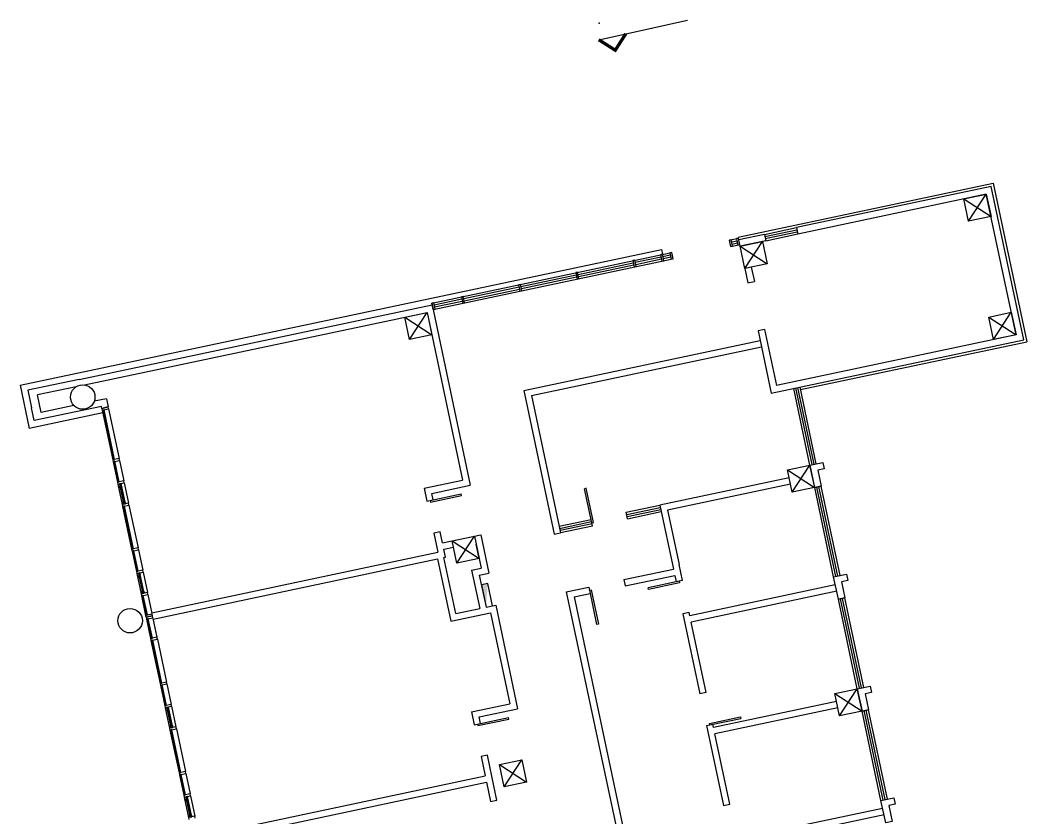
# Model space of a CAD drawing. Header units: millimetres. Extents: x -28081 to 11848482, y -6212777 to 128443.
# Drawn here: x -26161 to 4661, y 67841 to 92270 of the extents above; entities that cross this region are included whole.
import ezdxf

# ---------------------------------------------------------------- set-up
doc = ezdxf.new("R2010")
doc.units = ezdxf.units.MM
doc.header["$LTSCALE"] = 10
for name, color, linetype in [('A—\\M+5C3C5\\M+5B4B0', 135, 'Continuous'), ('A—\\M+5C7BD\\M+5CCE5', 7, 'Continuous'), ('E1-RI-5F$0$A-GLAZ-FRAM', 6, 'Continuous')]:
    doc.layers.add(name, color=color, linetype=linetype)

msp = doc.modelspace()

# ---------------------------------------------------------------- linework, layer by layer
at = {"color": 1}
msp.add_line((-8447, 91670), (-5734, 92270), dxfattribs=at)
for p, q in [((-13609, 77563), (-12655, 77765)), ((-13599, 77514), (-12645, 77716)), ((-12645, 77716), (-12655, 77765)), ((-8827, 77934), (-8881, 77922)), ((-8659, 76873), (-8881, 77922)), ((-8605, 76885), (-8827, 77934)), ((-13609, 77563), (-13599, 77514)), ((-8659, 76873), (-8605, 76885)), ((-5982, 75089), (-6935, 74887)), ((-5971, 75040), (-6925, 74838)), ((-5982, 75089), (-5971, 75040)), ((-8734, 74813), (-8680, 74824)), ((-8734, 74813), (-8511, 73764)), ((-8680, 74824), (-8458, 73775)), ((-6925, 74838), (-6935, 74887)), ((-8458, 73775), (-8511, 73764)), ((-12160, 70715), (-11206, 70916)), ((-11195, 70868), (-11206, 70916)), ((-5060, 70735), (-4106, 70937)), ((-4106, 70937), (-4095, 70888)), ((-12160, 70715), (-12149, 70666)), ((-12149, 70666), (-11195, 70868)), ((-5049, 70686), (-5060, 70735)), ((-5049, 70686), (-4095, 70888))]:
    msp.add_line(p, q)
at = {"color": 1, "const_width": 100}
msp.add_lwpolyline([(-8447, 91670), (-7941, 91348), (-7618, 91853)], dxfattribs=at)
at = {"extrusion": (0, 0, -1)}
msp.add_lwpolyline([(11896, 74297), (11700, 74338), (11845, 75023), (12041, 74982)], close=True, dxfattribs=at)
at = {"color": 1}
msp.add_point((-8429, 92182), dxfattribs=at)
at = {"extrusion": (0, 0, -1)}
msp.add_solid([(11896, 74297), (11896, 74297), (12041, 74982), (11845, 75023)], dxfattribs=at)
at = {"layer": 'A—\\M+5C3C5\\M+5B4B0'}
for p, q in [((-4173, 85622), (3634, 87274)), ((3634, 87274), (4661, 82422)), ((-3374, 85709), (-2396, 85916)), ((-3374, 85709), (-2396, 85916)), ((-3360, 85644), (-2382, 85851)), ((-3360, 85644), (-2382, 85851)), ((-3347, 85579), (-2368, 85786)), ((-3347, 85579), (-2368, 85786)), ((-3333, 85513), (-2354, 85721)), ((-3333, 85513), (-2354, 85721)), ((-4452, 85532), (-4167, 85592)), ((-4393, 85544), (-4452, 85532)), ((-4452, 85532), (-4431, 85434)), ((-4431, 85434), (-4410, 85336)), ((-4372, 85447), (-4393, 85544)), ((-4378, 85479), (-4212, 85515)), ((-4352, 85349), (-4372, 85447)), ((-4365, 85414), (-4198, 85449)), ((-4351, 85349), (-4126, 85397)), ((-4167, 85592), (-4226, 85580)), ((-4226, 85580), (-4205, 85482)), ((-4205, 85482), (-4184, 85384)), ((-4184, 85384), (-4126, 85397)), ((-4146, 85494), (-4167, 85592)), ((-4126, 85397), (-4146, 85494)), ((-26161, 81090), (-6527, 85246)), ((-13559, 83604), (-6262, 85149)), ((-6496, 85099), (-6554, 85087)), ((-6554, 85087), (-6534, 84989)), ((-6527, 85246), (-6496, 85099)), ((-6475, 85002), (-6496, 85099)), ((-6482, 85034), (-6257, 85082)), ((-6212, 85159), (-6271, 85147)), ((-6271, 85147), (-6250, 85049)), ((-6191, 85062), (-6212, 85159)), ((-4410, 85336), (-4352, 85349)), ((-13517, 83408), (-6229, 84951)), ((-9079, 84484), (-7388, 84842)), ((-9065, 84419), (-7374, 84777)), ((-7343, 84920), (-7402, 84908)), ((-7402, 84908), (-7381, 84810)), ((-7381, 84810), (-7360, 84712)), ((-7322, 84822), (-7343, 84920)), ((-7329, 84855), (-6540, 85022)), ((-7302, 84724), (-7322, 84822)), ((-7315, 84790), (-6527, 84957)), ((-6534, 84989), (-6513, 84891)), ((-6513, 84891), (-6454, 84904)), ((-6454, 84904), (-6475, 85002)), ((-6468, 84969), (-6243, 85017)), ((-6250, 85049), (-6229, 84951)), ((-6229, 84951), (-6170, 84964)), ((-6170, 84964), (-6191, 85062)), ((-10829, 84114), (-9138, 84472)), ((-9093, 84550), (-9152, 84537)), ((-9152, 84537), (-9131, 84439)), ((-9072, 84452), (-9093, 84550)), ((-7360, 84712), (-7302, 84724)), ((-10843, 84179), (-10902, 84167)), ((-10902, 84167), (-10881, 84069)), ((-10822, 84081), (-10843, 84179)), ((-10815, 84049), (-9124, 84407)), ((-9131, 84439), (-9110, 84341)), ((-9110, 84341), (-9052, 84354)), ((-9052, 84354), (-9072, 84452)), ((-12579, 83743), (-10888, 84101)), ((-12565, 83678), (-10874, 84036)), ((-10881, 84069), (-10860, 83971)), ((-10860, 83971), (-10802, 83983)), ((-10802, 83983), (-10822, 84081)), ((-13500, 83617), (-13559, 83604)), ((-13517, 83408), (-13559, 83604)), ((-13517, 83408), (-13559, 83604)), ((-13559, 83604), (-13538, 83506)), ((-13545, 83539), (-13545, 83539)), ((-13479, 83519), (-13500, 83617)), ((-13487, 83551), (-12638, 83731)), ((-13473, 83486), (-12624, 83666)), ((-12593, 83809), (-12652, 83796)), ((-12652, 83796), (-12631, 83698)), ((-12631, 83698), (-12610, 83601)), ((-12610, 83601), (-12552, 83613)), ((-12572, 83711), (-12593, 83809)), ((-12552, 83613), (-12572, 83711)), ((-13538, 83506), (-13517, 83408)), ((-13531, 83474), (-13531, 83474)), ((-13517, 83408), (-13459, 83421)), ((-13459, 83421), (-13479, 83519)), ((-2265, 80956), (4661, 82422)), ((-26161, 81090), (-25883, 79769)), ((-1980, 78644), (-2477, 80992)), ((-1915, 78658), (-2412, 81006)), ((-1850, 78672), (-2347, 81020)), ((-1785, 78686), (-2282, 81034)), ((-23631, 80245), (-25883, 79769)), ((-23648, 80324), (-23327, 78807)), ((-23593, 80335), (-23618, 80330)), ((-23618, 80330), (-23297, 78813)), ((-23272, 78819), (-23593, 80335)), ((-23452, 80365), (-23131, 78849)), ((-23315, 78748), (-23182, 78122)), ((-23297, 78813), (-23272, 78819)), ((-23260, 78760), (-23285, 78755)), ((-23285, 78755), (-23152, 78129)), ((-23127, 78134), (-23260, 78760)), ((-23119, 78790), (-22986, 78164)), ((-23170, 78064), (-23037, 77438)), ((-23152, 78129), (-23127, 78134)), ((-23071, 78084), (-23121, 78074)), ((-23071, 78084), (-23121, 78074)), ((-23121, 78074), (-23105, 77999)), ((-23121, 78074), (-22989, 77448)), ((-23105, 77999), (-23056, 78010)), ((-23094, 77946), (-23105, 77999)), ((-23105, 77999), (-23004, 77522)), ((-22979, 77528), (-23080, 78005)), ((-23056, 78010), (-23071, 78084)), ((-22939, 77458), (-23071, 78084)), ((-22974, 78105), (-22841, 77479)), ((-1125, 75248), (-1705, 77987)), ((-1060, 75262), (-1640, 78001)), ((-1255, 75220), (-1835, 77960)), ((-1190, 75234), (-1770, 77973)), ((-23025, 77379), (-22747, 76068)), ((-23004, 77522), (-22955, 77533)), ((-22989, 77448), (-23004, 77522)), ((-22970, 77390), (-22995, 77385)), ((-22995, 77385), (-22717, 76074)), ((-22939, 77458), (-22989, 77448)), ((-22989, 77448), (-22939, 77458)), ((-22692, 76079), (-22970, 77390)), ((-22955, 77533), (-22939, 77458)), ((-22829, 77420), (-22551, 76109)), ((-7603, 77199), (-6576, 77416)), ((-7562, 77003), (-7603, 77199)), ((-7589, 77130), (-6562, 77348)), ((-7576, 77072), (-6550, 77289)), ((-7562, 77003), (-6535, 77220)), ((-8679, 76971), (-9658, 76764)), ((-8665, 76902), (-9643, 76695)), ((-8653, 76844), (-9631, 76637)), ((-8638, 76775), (-9616, 76568)), ((-8638, 76775), (-8679, 76971)), ((-22735, 76009), (-22602, 75383)), ((-22717, 76074), (-22692, 76079)), ((-22680, 76021), (-22705, 76015)), ((-22705, 76015), (-22572, 75389)), ((-22547, 75395), (-22680, 76021)), ((-22539, 76051), (-22407, 75424)), ((-22590, 75324), (-22457, 74698)), ((-22572, 75389), (-22547, 75395)), ((-22492, 75345), (-22541, 75335)), ((-22492, 75345), (-22541, 75335)), ((-22541, 75335), (-22525, 75260)), ((-22541, 75335), (-22409, 74708)), ((-22525, 75260), (-22476, 75271)), ((-22514, 75207), (-22525, 75260)), ((-22525, 75260), (-22424, 74783)), ((-22400, 74788), (-22501, 75265)), ((-22476, 75271), (-22492, 75345)), ((-22359, 74719), (-22492, 75345)), ((-22394, 75366), (-22262, 74740)), ((-22445, 74640), (-22318, 74043)), ((-22424, 74783), (-22375, 74794)), ((-22409, 74708), (-22424, 74783)), ((-22390, 74651), (-22415, 74646)), ((-22415, 74646), (-22289, 74049)), ((-22359, 74719), (-22409, 74708)), ((-22409, 74708), (-22359, 74719)), ((-22264, 74054), (-22390, 74651)), ((-22375, 74794), (-22359, 74719)), ((-22249, 74681), (-22126, 74100)), ((-530, 71796), (-1110, 74536)), ((-465, 71810), (-1045, 74549)), ((-400, 71824), (-980, 74563)), ((-335, 71838), (-915, 74577)), ((-22123, 74084), (-22318, 74043)), ((-22318, 74043), (-22306, 73984)), ((-22306, 73984), (-22110, 74025)), ((-22289, 74049), (-22264, 74054)), ((-22110, 74025), (-22123, 74084)), ((-22294, 73925), (-22167, 73329)), ((-22239, 73937), (-22264, 73932)), ((-22264, 73932), (-22137, 73335)), ((-22113, 73340), (-22239, 73937)), ((-22095, 73951), (-21972, 73370)), ((-22155, 73270), (-21877, 71959)), ((-22137, 73335), (-22113, 73340)), ((-22100, 73281), (-22125, 73276)), ((-22125, 73276), (-21847, 71965)), ((-21823, 71971), (-22100, 73281)), ((-21959, 73311), (-21682, 72000)), ((-21865, 71900), (-21732, 71274)), ((-21847, 71965), (-21823, 71971)), ((-21810, 71912), (-21835, 71907)), ((-21835, 71907), (-21702, 71280)), ((-21678, 71286), (-21810, 71912)), ((-21669, 71942), (-21537, 71316)), ((-21720, 71215), (-21587, 70589)), ((-21702, 71280), (-21678, 71286)), ((-21622, 71236), (-21671, 71226)), ((-21671, 71226), (-21656, 71151)), ((-21671, 71226), (-21539, 70600)), ((-21606, 71162), (-21622, 71236)), ((-21489, 70610), (-21622, 71236)), ((-21524, 71257), (-21392, 70631)), ((-21656, 71151), (-21606, 71162)), ((-21644, 71098), (-21656, 71151)), ((-21656, 71151), (-21555, 70674)), ((-21530, 70679), (-21631, 71156)), ((194, 68372), (-386, 71111)), ((260, 68386), (-320, 71125)), ((325, 68400), (-255, 71139)), ((390, 68414), (-190, 71153)), ((-21555, 70674), (-21505, 70685)), ((-21539, 70600), (-21555, 70674)), ((-21489, 70610), (-21539, 70600)), ((-21539, 70600), (-21489, 70610)), ((-21505, 70685), (-21489, 70610)), ((-21575, 70531), (-21297, 69220)), ((-21520, 70542), (-21545, 70537)), ((-21545, 70537), (-21268, 69226)), ((-21243, 69231), (-21520, 70542)), ((-21379, 70572), (-21102, 69261)), ((-21285, 69161), (-21152, 68535)), ((-21268, 69226), (-21243, 69231)), ((-21230, 69173), (-21255, 69167)), ((-21255, 69167), (-21123, 68541)), ((-21098, 68546), (-21230, 69173)), ((-21089, 69202), (-20957, 68576)), ((-21140, 68476), (-21007, 67850)), ((-21123, 68541), (-21098, 68546)), ((-21042, 68497), (-21091, 68486)), ((-21042, 68497), (-21091, 68486)), ((-21091, 68486), (-21076, 68412)), ((-21091, 68486), (-20959, 67860)), ((-21026, 68422), (-21042, 68497)), ((-20909, 67871), (-21042, 68497)), ((-20944, 68518), (-20812, 67891)), ((-21076, 68412), (-21026, 68422)), ((-21065, 68359), (-21076, 68412)), ((-21076, 68412), (-20975, 67935)), ((-20950, 67940), (-21051, 68417)), ((-20975, 67935), (-20925, 67945)), ((-20959, 67860), (-20975, 67935)), ((-20909, 67871), (-20959, 67860)), ((-20959, 67860), (-20909, 67871)), ((-20925, 67945), (-20909, 67871))]:
    msp.add_line(p, q, dxfattribs=at)
at = {"layer": 'A—\\M+5C3C5\\M+5B4B0', "extrusion": (7.74398e-26, 8.19673e-27, -1)}
for p, q in [((-23465, 80424), (-23660, 80382)), ((-23660, 80382), (-23648, 80324)), ((-23648, 80324), (-23452, 80365)), ((-23452, 80365), (-23465, 80424)), ((-23131, 78849), (-23327, 78807)), ((-23327, 78807), (-23315, 78748)), ((-23315, 78748), (-23119, 78790)), ((-23119, 78790), (-23131, 78849)), ((-22986, 78164), (-23182, 78122)), ((-23182, 78122), (-23170, 78064)), ((-23170, 78064), (-22974, 78105)), ((-22974, 78105), (-22986, 78164)), ((-22841, 77479), (-23037, 77438)), ((-23037, 77438), (-23025, 77379)), ((-23025, 77379), (-22829, 77420)), ((-22829, 77420), (-22841, 77479)), ((-22747, 76068), (-22735, 76009)), ((-22551, 76109), (-22746, 76068)), ((-22735, 76009), (-22539, 76051)), ((-22539, 76051), (-22551, 76109)), ((-22407, 75424), (-22602, 75383)), ((-22602, 75383), (-22590, 75324)), ((-22590, 75324), (-22394, 75366)), ((-22394, 75366), (-22407, 75424)), ((-22262, 74740), (-22457, 74698)), ((-22457, 74698), (-22445, 74640)), ((-22445, 74640), (-22249, 74681)), ((-22249, 74681), (-22262, 74740)), ((-22110, 74025), (-22306, 73984)), ((-22306, 73984), (-22294, 73925)), ((-22098, 73967), (-22110, 74025)), ((-22294, 73925), (-22098, 73967)), ((-21972, 73370), (-22167, 73329)), ((-21959, 73311), (-21972, 73370)), ((-22167, 73329), (-22155, 73270)), ((-22155, 73270), (-21959, 73311)), ((-21682, 72000), (-21877, 71959)), ((-21877, 71959), (-21865, 71900)), ((-21865, 71900), (-21669, 71942)), ((-21669, 71942), (-21682, 72000)), ((-21537, 71316), (-21732, 71274)), ((-21732, 71274), (-21720, 71215)), ((-21720, 71215), (-21524, 71257)), ((-21524, 71257), (-21537, 71316)), ((-21392, 70631), (-21587, 70589)), ((-21587, 70589), (-21575, 70531)), ((-21379, 70572), (-21392, 70631)), ((-21575, 70531), (-21379, 70572)), ((-21102, 69261), (-21297, 69220)), ((-21297, 69220), (-21285, 69161)), ((-21285, 69161), (-21089, 69202)), ((-21089, 69202), (-21102, 69261)), ((-20957, 68576), (-21152, 68535)), ((-21152, 68535), (-21140, 68476)), ((-21140, 68476), (-20944, 68518)), ((-20944, 68518), (-20957, 68576)), ((-20812, 67891), (-21007, 67850)), ((-21007, 67850), (-20995, 67791)), ((-20799, 67833), (-20812, 67891))]:
    msp.add_line(p, q, dxfattribs=at)
at = {"layer": 'A—\\M+5C7BD\\M+5CCE5'}
for p, q in [((3572, 87179), (-2396, 85916)), ((3572, 87179), (-2396, 85916)), ((3418, 86942), (-2354, 85720)), ((3418, 86942), (-2354, 85720)), ((4329, 82638), (3418, 86942)), ((4329, 82638), (3418, 86942)), ((4566, 82484), (3572, 87179)), ((4566, 82484), (3572, 87179)), ((-3374, 85709), (-4157, 85543)), ((-3374, 85709), (-4157, 85543)), ((-3374, 85709), (-3333, 85513)), ((-3374, 85709), (-3333, 85513)), ((-2396, 85916), (-2354, 85720)), ((-2396, 85916), (-2354, 85720)), ((-4115, 85348), (-4157, 85543)), ((-4115, 85348), (-4157, 85543)), ((-3333, 85513), (-4115, 85348)), ((-3333, 85513), (-4115, 85348)), ((-3775, 84704), (-3682, 84264)), ((-3775, 84704), (-3682, 84264)), ((-24359, 81267), (-13548, 83555)), ((-13548, 83555), (-12378, 78028)), ((-24186, 81099), (-13703, 83318)), ((-13703, 83318), (-12615, 78182)), ((-3371, 82797), (-3567, 82755)), ((-3371, 82797), (-3567, 82755)), ((-3567, 82755), (-3163, 80847)), ((-3567, 82755), (-3163, 80847)), ((-3371, 82797), (-3009, 81084)), ((-3371, 82797), (-3009, 81084)), ((4329, 82638), (-3009, 81084)), ((4329, 82638), (-3009, 81084)), ((-10744, 80929), (-3505, 82462)), ((-3163, 80847), (4566, 82484)), ((-3163, 80847), (4566, 82484)), ((-10507, 80775), (-3464, 82266)), ((-24359, 81267), (-25924, 80935)), ((-24318, 81071), (-24318, 81071)), ((-25924, 80935), (-25811, 80397)), ((-24449, 81043), (-25629, 80794)), ((-25516, 80255), (-25629, 80794)), ((-10744, 80929), (-9812, 76527)), ((-10507, 80775), (-9616, 76568)), ((-24514, 80467), (-25516, 80255)), ((-23519, 80678), (-23893, 80599)), ((-23519, 80678), (-23465, 80424)), ((-25729, 80006), (-25811, 80397)), ((-23673, 80441), (-25729, 80006)), ((-23660, 80382), (-23673, 80441)), ((-23660, 80382), (-23465, 80424)), ((-1980, 78644), (-1785, 78686)), ((-13790, 77933), (-12618, 78181)), ((-13553, 77779), (-12381, 78027)), ((-2614, 78255), (-6576, 77416)), ((-2572, 78059), (-6339, 77262)), ((-1835, 77960), (-1640, 78001)), ((-13790, 77933), (-13707, 77542)), ((-13512, 77584), (-13553, 77779)), ((-13707, 77542), (-13512, 77584)), ((-6576, 77416), (-6162, 75460)), ((-6339, 77262), (-5987, 75599)), ((-13304, 76605), (-13500, 76564)), ((-13500, 76564), (-13376, 75977)), ((-13232, 76263), (-13304, 76605)), ((-13232, 76263), (-12057, 76511)), ((-12253, 76470), (-12046, 75492)), ((-12057, 76511), (-11809, 75337)), ((-9812, 76527), (-9616, 76568)), ((-9812, 76527), (-9616, 76568)), ((-9812, 76527), (-9616, 76568)), ((-9812, 76527), (-9616, 76568)), ((-12108, 75785), (-12201, 76225)), ((-22131, 74123), (-13375, 75977)), ((-13190, 76067), (-12897, 76129)), ((-13139, 75823), (-13190, 76067)), ((-13187, 75812), (-13139, 75823)), ((-22090, 73928), (-13383, 75771)), ((-13383, 75771), (-12979, 73863)), ((-12824, 74100), (-13187, 75812)), ((-5884, 75110), (-5987, 75599)), ((-12340, 75429), (-12046, 75492)), ((-12340, 75429), (-12091, 74255)), ((-12103, 75275), (-11809, 75337)), ((-12103, 75275), (-11896, 74297)), ((-7678, 75139), (-6162, 75460)), ((-7637, 74943), (-6121, 75264)), ((-6121, 75264), (-6079, 75068)), ((-1255, 75220), (-1060, 75262)), ((-9439, 74766), (-8754, 74911)), ((-8754, 74911), (-8713, 74715)), ((-7678, 75139), (-7637, 74943)), ((-5884, 75110), (-6079, 75068)), ((-1204, 74976), (-5656, 74033)), ((-9439, 74766), (-6540, 61069)), ((-9202, 74612), (-8713, 74715)), ((-9202, 74612), (-6385, 61306)), ((-1162, 74780), (-5614, 73838)), ((-11896, 74297), (-11602, 74359)), ((-11602, 74359), (-10929, 71180)), ((-1110, 74536), (-915, 74577)), ((-12979, 73863), (-11756, 74122)), ((-12824, 74100), (-12091, 74255)), ((-11756, 74122), (-11166, 71334)), ((-5677, 74131), (-5872, 74090)), ((-5872, 74090), (-5355, 71644)), ((-5656, 74033), (-5677, 74131)), ((-5159, 71685), (-5615, 73838)), ((-530, 71796), (-335, 71838)), ((-5159, 71685), (-5355, 71644)), ((-12340, 71085), (-11166, 71334)), ((-1164, 71407), (-4931, 70609)), ((-1123, 71211), (-4889, 70414)), ((-12340, 71085), (-12257, 70694)), ((-12103, 70931), (-10929, 71180)), ((-12062, 70735), (-12103, 70931)), ((-386, 71111), (-190, 71153)), ((-12257, 70694), (-12062, 70735)), ((-5147, 70666), (-4952, 70707)), ((-5147, 70666), (-4630, 68220)), ((-4931, 70609), (-4952, 70707)), ((-4434, 68261), (-4890, 70414)), ((-11855, 69757), (-12050, 69716)), ((-12050, 69716), (-11926, 69129)), ((-11710, 69072), (-11855, 69757)), ((-20682, 67275), (-11926, 69129)), ((-11565, 68387), (-11710, 69072)), ((-20640, 67079), (-11884, 68933)), ((-11885, 68933), (-11760, 68346)), ((-11760, 68346), (-11565, 68387)), ((-4630, 68220), (-4434, 68261)), ((246, 68128), (-4206, 67185)), ((194, 68372), (390, 68414)), ((288, 67932), (-4164, 66990))]:
    msp.add_line(p, q, dxfattribs=at)
for points in [[(2733, 86797), (3418, 86942), (3563, 86258), (2878, 86113)], [(-4115, 85348), (-3431, 85493), (-3286, 84808), (-3970, 84663)], [(-14388, 83173), (-13703, 83318), (-13558, 82633), (-14243, 82488)], [(3499, 83178), (4184, 83323), (4329, 82638), (3644, 82493)], [(-2666, 78499), (-1981, 78644), (-1836, 77960), (-2521, 77815)], [(-12938, 76325), (-12253, 76470), (-12108, 75785), (-12793, 75640)], [(-1216, 71651), (-531, 71796), (-386, 71111), (-1071, 70966)], [(-11488, 69477), (-10803, 69622), (-10659, 68937), (-11343, 68792)]]:
    msp.add_lwpolyline(points, close=True, dxfattribs=at)
for points in [[(-3970, 84663), (-3877, 84223), (-3682, 84264)], [(-3970, 84663), (-3877, 84223), (-3682, 84264)], [(-1980, 78644), (-1589, 78727), (-1547, 78532), (-1743, 78490), (-1640, 78001), (-1835, 77960), (-1980, 78644)], [(-1255, 75220), (-864, 75303), (-823, 75108), (-1018, 75066), (-915, 74577), (-1110, 74536), (-1255, 75220)], [(-530, 71796), (-139, 71879), (-98, 71683), (-293, 71642), (-190, 71153), (-386, 71111), (-530, 71796)], [(194, 68372), (586, 68455), (627, 68259), (431, 68218), (535, 67729), (339, 67687), (194, 68372)]]:
    msp.add_lwpolyline(points, dxfattribs=at)
for centre in [(-24245, 80729), (-22795, 73880)]:
    msp.add_circle(centre, 375, dxfattribs=at)
at = {"layer": 'Defpoints'}
for p, q in [((2878, 86113), (3418, 86942)), ((2733, 86797), (3563, 86258)), ((-3970, 84663), (-3431, 85493)), ((-4115, 85348), (-3286, 84808)), ((-14243, 82488), (-13703, 83318)), ((3644, 82493), (4184, 83323)), ((-14388, 83173), (-13558, 82633)), ((3499, 83178), (4329, 82638)), ((-2521, 77815), (-1981, 78644)), ((-2666, 78499), (-1836, 77960)), ((-12793, 75640), (-12253, 76470)), ((-12938, 76325), (-12108, 75785)), ((-1216, 71651), (-386, 71111)), ((-1071, 70966), (-531, 71796)), ((-11488, 69477), (-10659, 68937)), ((-11343, 68792), (-10803, 69622))]:
    msp.add_line(p, q, dxfattribs=at)
at = {"layer": 'E1-RI-5F$0$A-GLAZ-FRAM'}
msp.add_line((-21622, 71236), (-21671, 71226), dxfattribs=at)

doc.saveas('drawing.dxf')
